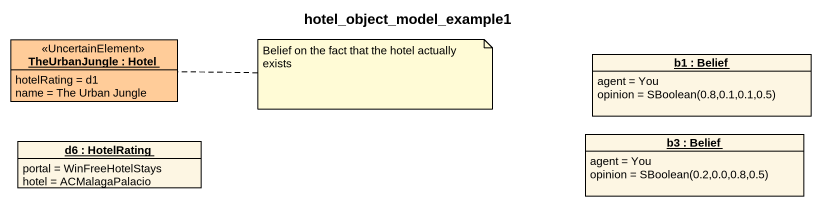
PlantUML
@startuml
title hotel_object_model_example1
hide circle
hide empty members
object "TheUrbanJungle : Hotel" as TheUrbanJungle <<UncertainElement>> #FFCC99 {
  hotelRating = d1
  name = The Urban Jungle
}
object "b1 : Belief" as b1 {
  agent = You
  opinion = SBoolean(0.8,0.1,0.1,0.5)
}
object "d6 : HotelRating" as d6 {
  portal = WinFreeHotelStays
  hotel = ACMalagaPalacio
}
object "b3 : Belief" as b3 {
  agent = You
  opinion = SBoolean(0.2,0.0,0.8,0.5)
}
note right of TheUrbanJungle : Belief on the fact that the hotel actually exists
@enduml
